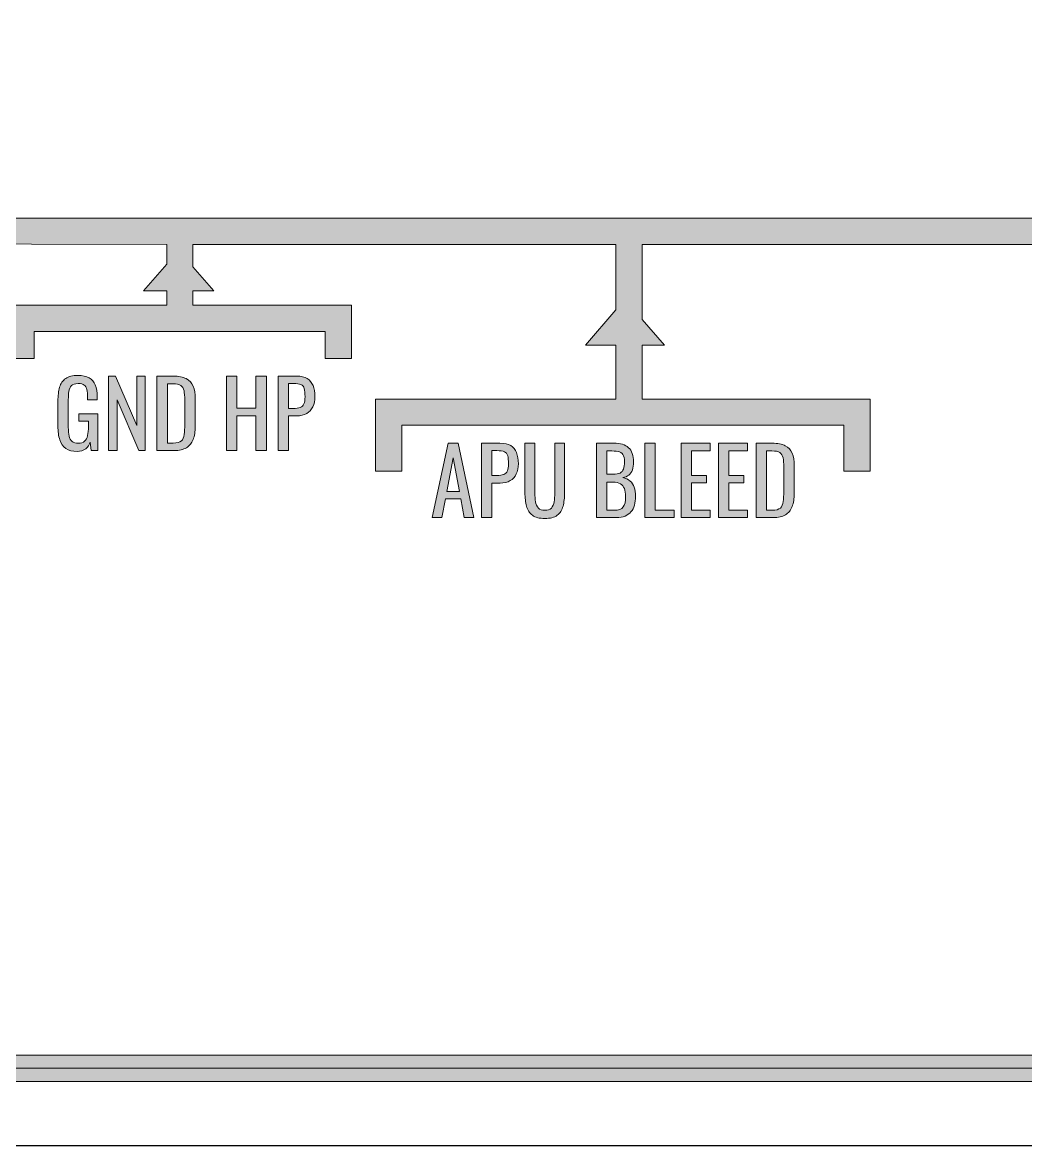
# Model space of a CAD drawing. Header units: inches. Extents: x 63 to 550, y 310 to 482.
# Drawn here: x 262.1 to 338.5, y 310.5 to 396 of the extents above; entities that cross this region are included whole.
import ezdxf

# ---------------------------------------------------------------- set-up
doc = ezdxf.new("R2010")
doc.units = ezdxf.units.IN
doc.header["$MEASUREMENT"] = 0
for name, color, linetype in [('Air Cond_Holes v2_0', 7, 'Continuous'), ('LINES', 7, 'Continuous'), ('TEXT', 7, 'Continuous')]:
    doc.layers.add(name, color=color, linetype=linetype)

# ---------------------------------------------------------------- blocks, each defined once
blk = doc.blocks.new('block 126')
at = {"layer": 'Air Cond_Holes v2_0', "color": 7, "lineweight": 25}
blk.add_lwpolyline([(62.75, 310.5), (550.25, 310.5)], dxfattribs=at)
blk = doc.blocks.new('block 179')
at = {"layer": 'LINES'}
h = blk.add_hatch(color=7, dxfattribs=at)
h.dxf.hatch_style = 2
edge = h.paths.add_edge_path()
edge.add_spline(control_points=[(227.12, 379.167), (227.12, 379.167), (227.12, 380.1), (227.12, 380.1), (227.12, 383.9), (229.96, 387.04), (233.62, 387.52), (233.62, 387.52), (233.62, 367.33), (233.62, 367.33), (233.62, 367.33), (216, 367.33), (216, 367.33), (216, 367.33), (216, 361.85), (216, 361.85), (216, 361.85), (218, 361.85), (218, 361.85), (218, 361.85), (218, 365.33), (218, 365.33), (218, 365.33), (251.67, 365.33), (251.67, 365.33), (251.67, 365.33), (251.67, 361.85), (251.67, 361.85), (251.67, 361.85), (253.67, 361.85), (253.67, 361.85), (253.67, 361.85), (253.67, 367.33), (253.67, 367.33), (253.67, 367.33), (235.62, 367.33), (235.62, 367.33), (235.62, 367.33), (235.62, 387.53), (235.62, 387.53), (239.29, 387.04), (242.13, 383.9), (242.13, 380.1), (242.13, 380.1), (242.13, 379.167), (242.13, 379.167), (242.13, 379.167), (273.09, 379.1), (273.09, 379.1), (273.09, 379.1), (273.09, 377.6), (273.09, 377.6), (273.09, 377.6), (271.33, 375.57), (271.33, 375.57), (271.33, 375.57), (273.09, 375.57), (273.09, 375.57), (273.09, 375.57), (273.09, 374.47), (273.09, 374.47), (273.09, 374.47), (261, 374.47), (261, 374.47), (261, 374.47), (261, 370.43), (261, 370.43), (261, 370.43), (263, 370.43), (263, 370.43), (263, 370.43), (263, 372.47), (263, 372.47), (263, 372.47), (285.17, 372.47), (285.17, 372.47), (285.17, 372.47), (285.17, 370.43), (285.17, 370.43), (285.17, 370.43), (287.17, 370.43), (287.17, 370.43), (287.17, 370.43), (287.17, 374.47), (287.17, 374.47), (287.17, 374.47), (275.09, 374.47), (275.09, 374.47), (275.09, 374.47), (275.09, 375.57), (275.09, 375.57), (275.09, 375.57), (276.67, 375.57), (276.67, 375.57), (276.67, 375.57), (275.09, 377.39), (275.09, 377.39), (275.09, 377.39), (275.09, 379.1), (275.09, 379.1), (275.09, 379.1), (307.31, 379.1), (307.31, 379.1), (307.31, 379.1), (307.31, 374.11), (307.31, 374.11), (307.31, 374.11), (305, 371.44), (305, 371.44), (305, 371.44), (307.31, 371.44), (307.31, 371.44), (307.31, 371.44), (307.31, 367.33), (307.31, 367.33), (307.31, 367.33), (289, 367.33), (289, 367.33), (289, 367.33), (289, 361.85), (289, 361.85), (289, 361.85), (291, 361.85), (291, 361.85), (291, 361.85), (291, 365.33), (291, 365.33), (291, 365.33), (324.67, 365.33), (324.67, 365.33), (324.67, 365.33), (324.67, 361.85), (324.67, 361.85), (324.67, 361.85), (326.67, 361.85), (326.67, 361.85), (326.67, 361.85), (326.67, 367.33), (326.67, 367.33), (326.67, 367.33), (309.31, 367.33), (309.31, 367.33), (309.31, 367.33), (309.31, 371.44), (309.31, 371.44), (309.31, 371.44), (311, 371.44), (311, 371.44), (311, 371.44), (309.31, 373.39), (309.31, 373.39), (309.31, 373.39), (309.31, 379.1), (309.31, 379.1), (309.31, 379.1), (370.17, 379.1), (370.17, 379.1), (370.67, 374.33), (374.72, 370.6), (379.62, 370.6), (384.52, 370.6), (388.58, 374.33), (389.08, 379.1), (389.08, 379.1), (408, 379.1), (408, 379.1), (408, 379.1), (408, 372.75), (408, 372.75), (408, 372.75), (406, 372.75), (406, 372.75), (406, 372.75), (408, 370.44), (408, 370.44), (408, 370.44), (408, 370.43), (408, 370.43), (408, 370.43), (408.01, 370.43), (408.01, 370.43), (408.01, 370.43), (409, 369.29), (409, 369.29), (409, 369.29), (409.99, 370.43), (409.99, 370.43), (409.99, 370.43), (410, 370.43), (410, 370.43), (410, 370.43), (410, 370.44), (410, 370.44), (410, 370.44), (412, 372.75), (412, 372.75), (412, 372.75), (410, 372.75), (410, 372.75), (410, 372.75), (410, 379.1), (410, 379.1), (410, 379.1), (450.36, 379.1), (450.36, 379.1), (450.36, 379.1), (450.36, 376.12), (450.36, 376.12), (450.36, 376.12), (446.28, 371.4), (446.28, 371.4), (446.28, 371.4), (450.36, 371.4), (450.36, 371.4), (450.36, 371.4), (450.36, 366.83), (450.36, 366.83), (450.36, 366.83), (433.5, 366.83), (433.5, 366.83), (433.5, 366.83), (433.5, 361.85), (433.5, 361.85), (433.5, 361.85), (434.5, 361.85), (434.5, 361.85), (434.5, 361.85), (434.5, 365.83), (434.5, 365.83), (434.5, 365.83), (469.17, 365.83), (469.17, 365.83), (469.17, 365.83), (469.17, 361.85), (469.17, 361.85), (469.17, 361.85), (470.17, 361.85), (470.17, 361.85), (470.17, 361.85), (470.17, 366.83), (470.17, 366.83), (470.17, 366.83), (453.36, 366.83), (453.36, 366.83), (453.36, 366.83), (453.36, 371.4), (453.36, 371.4), (453.36, 371.4), (457.05, 371.4), (457.05, 371.4), (457.05, 371.4), (453.36, 375.66), (453.36, 375.66), (453.36, 375.66), (453.36, 391.21), (453.36, 391.21), (453.36, 391.21), (470.17, 391.21), (470.17, 391.21), (470.17, 391.21), (470.17, 399.84), (470.17, 399.84), (470.17, 399.84), (453.36, 399.84), (453.36, 399.84), (453.36, 399.84), (453.36, 406.08), (453.36, 406.08), (453.36, 406.08), (385.61, 406.08), (385.61, 406.08), (385.61, 406.08), (385.61, 415.79), (385.61, 415.79), (385.61, 415.79), (382.61, 415.79), (382.61, 415.79), (382.61, 415.79), (382.61, 406.08), (382.61, 406.08), (382.61, 406.08), (307.89, 406.08), (307.89, 406.08), (307.89, 406.08), (307.89, 415.79), (307.89, 415.79), (307.89, 415.79), (304.89, 415.79), (304.89, 415.79), (304.89, 415.79), (304.89, 406.08), (304.89, 406.08), (304.89, 406.08), (230.47, 406.08), (230.47, 406.08), (230.47, 406.08), (230.47, 415.79), (230.47, 415.79), (230.47, 415.79), (227.47, 415.79), (227.47, 415.79), (227.47, 415.79), (227.47, 406.08), (227.47, 406.08), (227.47, 406.08), (160.03, 406.08), (160.03, 406.08), (160.03, 406.08), (160.03, 399.32), (160.03, 399.32), (160.03, 399.32), (163.03, 399.32), (163.03, 399.32), (163.03, 399.32), (163.03, 403.08), (163.03, 403.08), (163.03, 403.08), (450.36, 403.08), (450.36, 403.08), (450.36, 403.08), (450.36, 399.84), (450.36, 399.84), (450.36, 399.84), (433.27, 399.84), (433.27, 399.84), (433.27, 399.84), (433.27, 391.21), (433.27, 391.21), (433.27, 391.21), (450.36, 391.21), (450.36, 391.21), (450.36, 391.21), (450.36, 381.1), (450.36, 381.1), (450.36, 381.1), (389.08, 381.1), (389.08, 381.1), (388.58, 385.87), (384.52, 389.6), (379.62, 389.6), (374.72, 389.6), (370.67, 385.87), (370.17, 381.1), (370.17, 381.1), (244.08, 381.1), (244.08, 381.1), (243.61, 385.54), (240.06, 389.08), (235.62, 389.55), (235.62, 389.55), (235.62, 393.1), (235.62, 393.1), (235.62, 393.1), (240.01, 393.1), (240.01, 393.1), (240.01, 393.1), (234.62, 399.32), (234.62, 399.32), (234.62, 399.32), (229.24, 393.1), (229.24, 393.1), (229.24, 393.1), (233.62, 393.1), (233.62, 393.1), (233.62, 393.1), (233.62, 389.55), (233.62, 389.55), (229.18, 389.08), (225.64, 385.54), (225.17, 381.1), (225.17, 381.1), (163.03, 381.1), (163.03, 381.1), (163.03, 381.1), (163.03, 391.71), (163.03, 391.71), (163.03, 391.71), (160.03, 391.71), (160.03, 391.71), (160.03, 391.71), (160.03, 375.72), (160.03, 375.72), (160.03, 375.72), (156.28, 371.38), (156.28, 371.38), (156.28, 371.38), (160.03, 371.38), (160.03, 371.38), (160.03, 371.38), (160.03, 366.83), (160.03, 366.83), (160.03, 366.83), (143.5, 366.83), (143.5, 366.83), (143.5, 366.83), (143.5, 361.85), (143.5, 361.85), (143.5, 361.85), (144.5, 361.85), (144.5, 361.85), (144.5, 361.85), (144.5, 365.83), (144.5, 365.83), (144.5, 365.83), (179.17, 365.83), (179.17, 365.83), (179.17, 365.83), (179.17, 361.85), (179.17, 361.85), (179.17, 361.85), (180.17, 361.85), (180.17, 361.85), (180.17, 361.85), (180.17, 366.83), (180.17, 366.83), (180.17, 366.83), (163.03, 366.83), (163.03, 366.83), (163.03, 366.83), (163.03, 371.38), (163.03, 371.38), (163.03, 371.38), (167.05, 371.38), (167.05, 371.38), (167.05, 371.38), (163.03, 376.02), (163.03, 376.02), (163.03, 376.02), (163.03, 379.1), (163.03, 379.1), (163.03, 379.1), (195, 379.1), (195, 379.1), (195, 379.1), (195, 372.75), (195, 372.75), (195, 372.75), (193, 372.75), (193, 372.75), (193, 372.75), (195, 370.44), (195, 370.44), (195, 370.44), (195, 370.43), (195, 370.43), (195, 370.43), (195.01, 370.43), (195.01, 370.43), (195.01, 370.43), (196, 369.29), (196, 369.29), (196, 369.29), (196.99, 370.43), (196.99, 370.43), (196.99, 370.43), (197, 370.43), (197, 370.43), (197, 370.43), (197, 370.44), (197, 370.44), (197, 370.44), (199, 372.75), (199, 372.75), (199, 372.75), (197, 372.75), (197, 372.75), (197, 372.75), (197, 379.1), (197, 379.1), (197, 379.1), (227.12, 379.167), (227.12, 379.167)], knot_values=[0, 0, 0, 0, 1, 1, 1, 2, 2, 2, 3, 3, 3, 4, 4, 4, 5, 5, 5, 6, 6, 6, 7, 7, 7, 8, 8, 8, 9, 9, 9, 10, 10, 10, 11, 11, 11, 12, 12, 12, 13, 13, 13, 14, 14, 14, 15, 15, 15, 16, 16, 16, 17, 17, 17, 18, 18, 18, 19, 19, 19, 20, 20, 20, 21, 21, 21, 22, 22, 22, 23, 23, 23, 24, 24, 24, 25, 25, 25, 26, 26, 26, 27, 27, 27, 28, 28, 28, 29, 29, 29, 30, 30, 30, 31, 31, 31, 32, 32, 32, 33, 33, 33, 34, 34, 34, 35, 35, 35, 36, 36, 36, 37, 37, 37, 38, 38, 38, 39, 39, 39, 40, 40, 40, 41, 41, 41, 42, 42, 42, 43, 43, 43, 44, 44, 44, 45, 45, 45, 46, 46, 46, 47, 47, 47, 48, 48, 48, 49, 49, 49, 50, 50, 50, 51, 51, 51, 52, 52, 52, 53, 53, 53, 54, 54, 54, 55, 55, 55, 56, 56, 56, 57, 57, 57, 58, 58, 58, 59, 59, 59, 60, 60, 60, 61, 61, 61, 62, 62, 62, 63, 63, 63, 64, 64, 64, 65, 65, 65, 66, 66, 66, 67, 67, 67, 68, 68, 68, 69, 69, 69, 70, 70, 70, 71, 71, 71, 72, 72, 72, 73, 73, 73, 74, 74, 74, 75, 75, 75, 76, 76, 76, 77, 77, 77, 78, 78, 78, 79, 79, 79, 80, 80, 80, 81, 81, 81, 82, 82, 82, 83, 83, 83, 84, 84, 84, 85, 85, 85, 86, 86, 86, 87, 87, 87, 88, 88, 88, 89, 89, 89, 90, 90, 90, 91, 91, 91, 92, 92, 92, 93, 93, 93, 94, 94, 94, 95, 95, 95, 96, 96, 96, 97, 97, 97, 98, 98, 98, 99, 99, 99, 100, 100, 100, 101, 101, 101, 102, 102, 102, 103, 103, 103, 104, 104, 104, 105, 105, 105, 106, 106, 106, 107, 107, 107, 108, 108, 108, 109, 109, 109, 110, 110, 110, 111, 111, 111, 112, 112, 112, 113, 113, 113, 114, 114, 114, 115, 115, 115, 116, 116, 116, 117, 117, 117, 118, 118, 118, 119, 119, 119, 120, 120, 120, 121, 121, 121, 122, 122, 122, 123, 123, 123, 124, 124, 124, 125, 125, 125, 126, 126, 126, 127, 127, 127, 128, 128, 128, 129, 129, 129, 130, 130, 130, 131, 131, 131, 132, 132, 132, 133, 133, 133, 134, 134, 134, 135, 135, 135, 136, 136, 136, 137, 137, 137, 138, 138, 138, 139, 139, 139, 140, 140, 140, 141, 141, 141, 142, 142, 142, 143, 143, 143, 144, 144, 144, 145, 145, 145, 146, 146, 146, 147, 147, 147, 148, 148, 148, 149, 149, 149, 150, 150, 150, 151, 151, 151, 152, 152, 152, 153, 153, 153, 154, 154, 154, 155, 155, 155, 156, 156, 156, 157, 157, 157, 157], degree=3, periodic=0)
edge = h.paths.add_edge_path()
edge.add_spline(control_points=[(379.62, 372.6), (375.49, 372.6), (372.12, 375.96), (372.12, 380.1), (372.12, 384.24), (375.49, 387.6), (379.62, 387.6), (383.76, 387.6), (387.13, 384.24), (387.13, 380.1), (387.13, 375.96), (383.76, 372.6), (379.62, 372.6)], knot_values=[0, 0, 0, 0, 1, 1, 1, 2, 2, 2, 3, 3, 3, 4, 4, 4, 4], degree=3, periodic=0)
h.paths.add_polyline_path([(434.27, 392.21), (434.27, 398.84), (469.17, 398.84), (469.17, 392.21)])
at = {"layer": 'LINES', "lineweight": 0}
blk.add_open_spline([(227.12, 379.167), (227.12, 379.167), (227.12, 380.1), (227.12, 380.1), (227.12, 383.9), (229.96, 387.04), (233.62, 387.52), (233.62, 387.52), (233.62, 367.33), (233.62, 367.33), (233.62, 367.33), (216, 367.33), (216, 367.33), (216, 367.33), (216, 361.85), (216, 361.85), (216, 361.85), (218, 361.85), (218, 361.85), (218, 361.85), (218, 365.33), (218, 365.33), (218, 365.33), (251.67, 365.33), (251.67, 365.33), (251.67, 365.33), (251.67, 361.85), (251.67, 361.85), (251.67, 361.85), (253.67, 361.85), (253.67, 361.85), (253.67, 361.85), (253.67, 367.33), (253.67, 367.33), (253.67, 367.33), (235.62, 367.33), (235.62, 367.33), (235.62, 367.33), (235.62, 387.53), (235.62, 387.53), (239.29, 387.04), (242.13, 383.9), (242.13, 380.1), (242.13, 380.1), (242.13, 379.167), (242.13, 379.167), (242.13, 379.167), (273.09, 379.1), (273.09, 379.1), (273.09, 379.1), (273.09, 377.6), (273.09, 377.6), (273.09, 377.6), (271.33, 375.57), (271.33, 375.57), (271.33, 375.57), (273.09, 375.57), (273.09, 375.57), (273.09, 375.57), (273.09, 374.47), (273.09, 374.47), (273.09, 374.47), (261, 374.47), (261, 374.47), (261, 374.47), (261, 370.43), (261, 370.43), (261, 370.43), (263, 370.43), (263, 370.43), (263, 370.43), (263, 372.47), (263, 372.47), (263, 372.47), (285.17, 372.47), (285.17, 372.47), (285.17, 372.47), (285.17, 370.43), (285.17, 370.43), (285.17, 370.43), (287.17, 370.43), (287.17, 370.43), (287.17, 370.43), (287.17, 374.47), (287.17, 374.47), (287.17, 374.47), (275.09, 374.47), (275.09, 374.47), (275.09, 374.47), (275.09, 375.57), (275.09, 375.57), (275.09, 375.57), (276.67, 375.57), (276.67, 375.57), (276.67, 375.57), (275.09, 377.39), (275.09, 377.39), (275.09, 377.39), (275.09, 379.1), (275.09, 379.1), (275.09, 379.1), (307.31, 379.1), (307.31, 379.1), (307.31, 379.1), (307.31, 374.11), (307.31, 374.11), (307.31, 374.11), (305, 371.44), (305, 371.44), (305, 371.44), (307.31, 371.44), (307.31, 371.44), (307.31, 371.44), (307.31, 367.33), (307.31, 367.33), (307.31, 367.33), (289, 367.33), (289, 367.33), (289, 367.33), (289, 361.85), (289, 361.85), (289, 361.85), (291, 361.85), (291, 361.85), (291, 361.85), (291, 365.33), (291, 365.33), (291, 365.33), (324.67, 365.33), (324.67, 365.33), (324.67, 365.33), (324.67, 361.85), (324.67, 361.85), (324.67, 361.85), (326.67, 361.85), (326.67, 361.85), (326.67, 361.85), (326.67, 367.33), (326.67, 367.33), (326.67, 367.33), (309.31, 367.33), (309.31, 367.33), (309.31, 367.33), (309.31, 371.44), (309.31, 371.44), (309.31, 371.44), (311, 371.44), (311, 371.44), (311, 371.44), (309.31, 373.39), (309.31, 373.39), (309.31, 373.39), (309.31, 379.1), (309.31, 379.1), (309.31, 379.1), (370.17, 379.1), (370.17, 379.1), (370.67, 374.33), (374.72, 370.6), (379.62, 370.6), (384.52, 370.6), (388.58, 374.33), (389.08, 379.1), (389.08, 379.1), (408, 379.1), (408, 379.1), (408, 379.1), (408, 372.75), (408, 372.75), (408, 372.75), (406, 372.75), (406, 372.75), (406, 372.75), (408, 370.44), (408, 370.44), (408, 370.44), (408, 370.43), (408, 370.43), (408, 370.43), (408.01, 370.43), (408.01, 370.43), (408.01, 370.43), (409, 369.29), (409, 369.29), (409, 369.29), (409.99, 370.43), (409.99, 370.43), (409.99, 370.43), (410, 370.43), (410, 370.43), (410, 370.43), (410, 370.44), (410, 370.44), (410, 370.44), (412, 372.75), (412, 372.75), (412, 372.75), (410, 372.75), (410, 372.75), (410, 372.75), (410, 379.1), (410, 379.1), (410, 379.1), (450.36, 379.1), (450.36, 379.1), (450.36, 379.1), (450.36, 376.12), (450.36, 376.12), (450.36, 376.12), (446.28, 371.4), (446.28, 371.4), (446.28, 371.4), (450.36, 371.4), (450.36, 371.4), (450.36, 371.4), (450.36, 366.83), (450.36, 366.83), (450.36, 366.83), (433.5, 366.83), (433.5, 366.83), (433.5, 366.83), (433.5, 361.85), (433.5, 361.85), (433.5, 361.85), (434.5, 361.85), (434.5, 361.85), (434.5, 361.85), (434.5, 365.83), (434.5, 365.83), (434.5, 365.83), (469.17, 365.83), (469.17, 365.83), (469.17, 365.83), (469.17, 361.85), (469.17, 361.85), (469.17, 361.85), (470.17, 361.85), (470.17, 361.85), (470.17, 361.85), (470.17, 366.83), (470.17, 366.83), (470.17, 366.83), (453.36, 366.83), (453.36, 366.83), (453.36, 366.83), (453.36, 371.4), (453.36, 371.4), (453.36, 371.4), (457.05, 371.4), (457.05, 371.4), (457.05, 371.4), (453.36, 375.66), (453.36, 375.66), (453.36, 375.66), (453.36, 391.21), (453.36, 391.21), (453.36, 391.21), (470.17, 391.21), (470.17, 391.21), (470.17, 391.21), (470.17, 399.84), (470.17, 399.84), (470.17, 399.84), (453.36, 399.84), (453.36, 399.84), (453.36, 399.84), (453.36, 406.08), (453.36, 406.08), (453.36, 406.08), (385.61, 406.08), (385.61, 406.08), (385.61, 406.08), (385.61, 415.79), (385.61, 415.79), (385.61, 415.79), (382.61, 415.79), (382.61, 415.79), (382.61, 415.79), (382.61, 406.08), (382.61, 406.08), (382.61, 406.08), (307.89, 406.08), (307.89, 406.08), (307.89, 406.08), (307.89, 415.79), (307.89, 415.79), (307.89, 415.79), (304.89, 415.79), (304.89, 415.79), (304.89, 415.79), (304.89, 406.08), (304.89, 406.08), (304.89, 406.08), (230.47, 406.08), (230.47, 406.08), (230.47, 406.08), (230.47, 415.79), (230.47, 415.79), (230.47, 415.79), (227.47, 415.79), (227.47, 415.79), (227.47, 415.79), (227.47, 406.08), (227.47, 406.08), (227.47, 406.08), (160.03, 406.08), (160.03, 406.08), (160.03, 406.08), (160.03, 399.32), (160.03, 399.32), (160.03, 399.32), (163.03, 399.32), (163.03, 399.32), (163.03, 399.32), (163.03, 403.08), (163.03, 403.08), (163.03, 403.08), (450.36, 403.08), (450.36, 403.08), (450.36, 403.08), (450.36, 399.84), (450.36, 399.84), (450.36, 399.84), (433.27, 399.84), (433.27, 399.84), (433.27, 399.84), (433.27, 391.21), (433.27, 391.21), (433.27, 391.21), (450.36, 391.21), (450.36, 391.21), (450.36, 391.21), (450.36, 381.1), (450.36, 381.1), (450.36, 381.1), (389.08, 381.1), (389.08, 381.1), (388.58, 385.87), (384.52, 389.6), (379.62, 389.6), (374.72, 389.6), (370.67, 385.87), (370.17, 381.1), (370.17, 381.1), (244.08, 381.1), (244.08, 381.1), (243.61, 385.54), (240.06, 389.08), (235.62, 389.55), (235.62, 389.55), (235.62, 393.1), (235.62, 393.1), (235.62, 393.1), (240.01, 393.1), (240.01, 393.1), (240.01, 393.1), (234.62, 399.32), (234.62, 399.32), (234.62, 399.32), (229.24, 393.1), (229.24, 393.1), (229.24, 393.1), (233.62, 393.1), (233.62, 393.1), (233.62, 393.1), (233.62, 389.55), (233.62, 389.55), (229.18, 389.08), (225.64, 385.54), (225.17, 381.1), (225.17, 381.1), (163.03, 381.1), (163.03, 381.1), (163.03, 381.1), (163.03, 391.71), (163.03, 391.71), (163.03, 391.71), (160.03, 391.71), (160.03, 391.71), (160.03, 391.71), (160.03, 375.72), (160.03, 375.72), (160.03, 375.72), (156.28, 371.38), (156.28, 371.38), (156.28, 371.38), (160.03, 371.38), (160.03, 371.38), (160.03, 371.38), (160.03, 366.83), (160.03, 366.83), (160.03, 366.83), (143.5, 366.83), (143.5, 366.83), (143.5, 366.83), (143.5, 361.85), (143.5, 361.85), (143.5, 361.85), (144.5, 361.85), (144.5, 361.85), (144.5, 361.85), (144.5, 365.83), (144.5, 365.83), (144.5, 365.83), (179.17, 365.83), (179.17, 365.83), (179.17, 365.83), (179.17, 361.85), (179.17, 361.85), (179.17, 361.85), (180.17, 361.85), (180.17, 361.85), (180.17, 361.85), (180.17, 366.83), (180.17, 366.83), (180.17, 366.83), (163.03, 366.83), (163.03, 366.83), (163.03, 366.83), (163.03, 371.38), (163.03, 371.38), (163.03, 371.38), (167.05, 371.38), (167.05, 371.38), (167.05, 371.38), (163.03, 376.02), (163.03, 376.02), (163.03, 376.02), (163.03, 379.1), (163.03, 379.1), (163.03, 379.1), (195, 379.1), (195, 379.1), (195, 379.1), (195, 372.75), (195, 372.75), (195, 372.75), (193, 372.75), (193, 372.75), (193, 372.75), (195, 370.44), (195, 370.44), (195, 370.44), (195, 370.43), (195, 370.43), (195, 370.43), (195.01, 370.43), (195.01, 370.43), (195.01, 370.43), (196, 369.29), (196, 369.29), (196, 369.29), (196.99, 370.43), (196.99, 370.43), (196.99, 370.43), (197, 370.43), (197, 370.43), (197, 370.43), (197, 370.44), (197, 370.44), (197, 370.44), (199, 372.75), (199, 372.75), (199, 372.75), (197, 372.75), (197, 372.75), (197, 372.75), (197, 379.1), (197, 379.1), (197, 379.1), (227.12, 379.167), (227.12, 379.167)], degree=3, knots=[0, 0, 0, 0, 1, 1, 1, 2, 2, 2, 3, 3, 3, 4, 4, 4, 5, 5, 5, 6, 6, 6, 7, 7, 7, 8, 8, 8, 9, 9, 9, 10, 10, 10, 11, 11, 11, 12, 12, 12, 13, 13, 13, 14, 14, 14, 15, 15, 15, 16, 16, 16, 17, 17, 17, 18, 18, 18, 19, 19, 19, 20, 20, 20, 21, 21, 21, 22, 22, 22, 23, 23, 23, 24, 24, 24, 25, 25, 25, 26, 26, 26, 27, 27, 27, 28, 28, 28, 29, 29, 29, 30, 30, 30, 31, 31, 31, 32, 32, 32, 33, 33, 33, 34, 34, 34, 35, 35, 35, 36, 36, 36, 37, 37, 37, 38, 38, 38, 39, 39, 39, 40, 40, 40, 41, 41, 41, 42, 42, 42, 43, 43, 43, 44, 44, 44, 45, 45, 45, 46, 46, 46, 47, 47, 47, 48, 48, 48, 49, 49, 49, 50, 50, 50, 51, 51, 51, 52, 52, 52, 53, 53, 53, 54, 54, 54, 55, 55, 55, 56, 56, 56, 57, 57, 57, 58, 58, 58, 59, 59, 59, 60, 60, 60, 61, 61, 61, 62, 62, 62, 63, 63, 63, 64, 64, 64, 65, 65, 65, 66, 66, 66, 67, 67, 67, 68, 68, 68, 69, 69, 69, 70, 70, 70, 71, 71, 71, 72, 72, 72, 73, 73, 73, 74, 74, 74, 75, 75, 75, 76, 76, 76, 77, 77, 77, 78, 78, 78, 79, 79, 79, 80, 80, 80, 81, 81, 81, 82, 82, 82, 83, 83, 83, 84, 84, 84, 85, 85, 85, 86, 86, 86, 87, 87, 87, 88, 88, 88, 89, 89, 89, 90, 90, 90, 91, 91, 91, 92, 92, 92, 93, 93, 93, 94, 94, 94, 95, 95, 95, 96, 96, 96, 97, 97, 97, 98, 98, 98, 99, 99, 99, 100, 100, 100, 101, 101, 101, 102, 102, 102, 103, 103, 103, 104, 104, 104, 105, 105, 105, 106, 106, 106, 107, 107, 107, 108, 108, 108, 109, 109, 109, 110, 110, 110, 111, 111, 111, 112, 112, 112, 113, 113, 113, 114, 114, 114, 115, 115, 115, 116, 116, 116, 117, 117, 117, 118, 118, 118, 119, 119, 119, 120, 120, 120, 121, 121, 121, 122, 122, 122, 123, 123, 123, 124, 124, 124, 125, 125, 125, 126, 126, 126, 127, 127, 127, 128, 128, 128, 129, 129, 129, 130, 130, 130, 131, 131, 131, 132, 132, 132, 133, 133, 133, 134, 134, 134, 135, 135, 135, 136, 136, 136, 137, 137, 137, 138, 138, 138, 139, 139, 139, 140, 140, 140, 141, 141, 141, 142, 142, 142, 143, 143, 143, 144, 144, 144, 145, 145, 145, 146, 146, 146, 147, 147, 147, 148, 148, 148, 149, 149, 149, 150, 150, 150, 151, 151, 151, 152, 152, 152, 153, 153, 153, 154, 154, 154, 155, 155, 155, 156, 156, 156, 157, 157, 157, 157], dxfattribs=at)
blk = doc.blocks.new('block 178')
at = {"layer": 'LINES'}
blk.add_blockref('block 179', (0, 0), dxfattribs=at)
blk = doc.blocks.new('block 182')
at = {"layer": 'LINES'}
h = blk.add_hatch(color=7, dxfattribs=at)
h.dxf.hatch_style = 2
h.paths.add_polyline_path([(540.75, 315.38), (72.25, 315.38), (72.25, 317.38), (540.75, 317.38)])
at = {"layer": 'LINES', "lineweight": 0}
for points in [[(540.75, 315.38), (72.25, 315.38), (72.25, 317.38), (540.75, 317.38), (540.75, 315.38)], [(73.25, 316.38), (539.75, 316.38)]]:
    blk.add_lwpolyline(points, dxfattribs=at)
blk = doc.blocks.new('block 189')
at = {"layer": 'TEXT'}
h = blk.add_hatch(color=7, dxfattribs=at)
h.dxf.hatch_style = 2
h.paths.add_polyline_path([(293.315, 358.3), (294.52, 363.97), (295.283, 363.97), (296.494, 358.3), (295.745, 358.3), (295.486, 359.729), (294.331, 359.729), (294.058, 358.3)])
h.paths.add_polyline_path([(294.436, 360.295), (295.381, 360.295), (294.905, 362.85)])
h = blk.add_hatch(color=7, dxfattribs=at)
h.dxf.hatch_style = 2
edge = h.paths.add_edge_path()
edge.add_spline(control_points=[(297.067, 358.3), (297.067, 358.3), (297.067, 363.97), (297.067, 363.97), (297.067, 363.97), (298.475, 363.97), (298.475, 363.97), (298.815, 363.97), (299.087, 363.908), (299.29, 363.784), (299.493, 363.661), (299.641, 363.482), (299.734, 363.249), (299.828, 363.016), (299.875, 362.733), (299.875, 362.402), (299.875, 362.104), (299.822, 361.845), (299.717, 361.625), (299.612, 361.405), (299.457, 361.236), (299.251, 361.117), (299.046, 360.999), (298.79, 360.939), (298.481, 360.939), (298.481, 360.939), (297.858, 360.939), (297.858, 360.939), (297.858, 360.939), (297.858, 358.3), (297.858, 358.3), (297.858, 358.3), (297.067, 358.3), (297.067, 358.3)], knot_values=[0, 0, 0, 0, 1, 1, 1, 2, 2, 2, 3, 3, 3, 4, 4, 4, 5, 5, 5, 6, 6, 6, 7, 7, 7, 8, 8, 8, 9, 9, 9, 10, 10, 10, 11, 11, 11, 11], degree=3, periodic=0)
edge = h.paths.add_edge_path()
edge.add_spline(control_points=[(297.858, 361.506), (297.858, 361.506), (298.223, 361.506), (298.223, 361.506), (298.451, 361.506), (298.631, 361.531), (298.761, 361.583), (298.892, 361.635), (298.985, 361.725), (299.042, 361.853), (299.098, 361.98), (299.125, 362.162), (299.125, 362.396), (299.125, 362.666), (299.105, 362.873), (299.066, 363.018), (299.026, 363.163), (298.943, 363.263), (298.817, 363.319), (298.691, 363.375), (298.496, 363.403), (298.229, 363.403), (298.229, 363.403), (297.858, 363.403), (297.858, 363.403), (297.858, 363.403), (297.858, 361.506), (297.858, 361.506)], knot_values=[0, 0, 0, 0, 1, 1, 1, 2, 2, 2, 3, 3, 3, 4, 4, 4, 5, 5, 5, 6, 6, 6, 7, 7, 7, 8, 8, 8, 9, 9, 9, 9], degree=3, periodic=0)
h = blk.add_hatch(color=7, dxfattribs=at)
h.dxf.hatch_style = 2
edge = h.paths.add_edge_path()
edge.add_spline(control_points=[(301.89, 358.237), (301.479, 358.237), (301.165, 358.318), (300.945, 358.482), (300.726, 358.646), (300.577, 358.875), (300.498, 359.172), (300.418, 359.468), (300.378, 359.814), (300.378, 360.211), (300.378, 360.211), (300.378, 363.97), (300.378, 363.97), (300.378, 363.97), (301.134, 363.97), (301.134, 363.97), (301.134, 363.97), (301.134, 360.176), (301.134, 360.176), (301.134, 359.934), (301.15, 359.712), (301.183, 359.511), (301.216, 359.311), (301.287, 359.151), (301.397, 359.035), (301.506, 358.918), (301.671, 358.86), (301.89, 358.86), (302.114, 358.86), (302.28, 358.918), (302.387, 359.035), (302.495, 359.151), (302.564, 359.311), (302.597, 359.511), (302.63, 359.712), (302.646, 359.934), (302.646, 360.176), (302.646, 360.176), (302.646, 363.97), (302.646, 363.97), (302.646, 363.97), (303.396, 363.97), (303.396, 363.97), (303.396, 363.97), (303.396, 360.211), (303.396, 360.211), (303.396, 359.814), (303.355, 359.468), (303.276, 359.172), (303.197, 358.875), (303.049, 358.646), (302.832, 358.482), (302.615, 358.318), (302.301, 358.237), (301.89, 358.237)], knot_values=[0, 0, 0, 0, 1, 1, 1, 2, 2, 2, 3, 3, 3, 4, 4, 4, 5, 5, 5, 6, 6, 6, 7, 7, 7, 8, 8, 8, 9, 9, 9, 10, 10, 10, 11, 11, 11, 12, 12, 12, 13, 13, 13, 14, 14, 14, 15, 15, 15, 16, 16, 16, 17, 17, 17, 18, 18, 18, 18], degree=3, periodic=0)
h = blk.add_hatch(color=7, dxfattribs=at)
h.dxf.hatch_style = 2
edge = h.paths.add_edge_path()
edge.add_spline(control_points=[(305.832, 358.3), (305.832, 358.3), (305.832, 363.97), (305.832, 363.97), (305.832, 363.97), (307.134, 363.97), (307.134, 363.97), (307.391, 363.97), (307.613, 363.942), (307.803, 363.886), (307.991, 363.83), (308.148, 363.743), (308.274, 363.627), (308.4, 363.511), (308.494, 363.362), (308.555, 363.183), (308.615, 363.003), (308.646, 362.792), (308.646, 362.549), (308.646, 362.315), (308.616, 362.114), (308.559, 361.943), (308.5, 361.773), (308.411, 361.639), (308.292, 361.541), (308.174, 361.443), (308.021, 361.38), (307.834, 361.352), (308.062, 361.301), (308.247, 361.213), (308.387, 361.09), (308.527, 360.966), (308.631, 360.808), (308.698, 360.613), (308.766, 360.42), (308.8, 360.188), (308.8, 359.917), (308.8, 359.675), (308.771, 359.453), (308.716, 359.252), (308.66, 359.052), (308.572, 358.881), (308.453, 358.741), (308.334, 358.601), (308.183, 358.492), (307.998, 358.416), (307.813, 358.339), (307.596, 358.3), (307.344, 358.3), (307.344, 358.3), (305.832, 358.3), (305.832, 358.3)], knot_values=[0, 0, 0, 0, 1, 1, 1, 2, 2, 2, 3, 3, 3, 4, 4, 4, 5, 5, 5, 6, 6, 6, 7, 7, 7, 8, 8, 8, 9, 9, 9, 10, 10, 10, 11, 11, 11, 12, 12, 12, 13, 13, 13, 14, 14, 14, 15, 15, 15, 16, 16, 16, 17, 17, 17, 17], degree=3, periodic=0)
edge = h.paths.add_edge_path()
edge.add_spline(control_points=[(306.623, 361.604), (306.623, 361.604), (307.092, 361.604), (307.092, 361.604), (307.315, 361.604), (307.491, 361.636), (307.617, 361.698), (307.743, 361.762), (307.831, 361.863), (307.883, 362.003), (307.935, 362.143), (307.96, 362.325), (307.96, 362.549), (307.96, 362.811), (307.92, 362.999), (307.841, 363.116), (307.762, 363.232), (307.638, 363.306), (307.47, 363.337), (307.302, 363.367), (307.082, 363.382), (306.812, 363.382), (306.812, 363.382), (306.623, 363.382), (306.623, 363.382), (306.623, 363.382), (306.623, 361.604), (306.623, 361.604)], knot_values=[0, 0, 0, 0, 1, 1, 1, 2, 2, 2, 3, 3, 3, 4, 4, 4, 5, 5, 5, 6, 6, 6, 7, 7, 7, 8, 8, 8, 9, 9, 9, 9], degree=3, periodic=0)
edge = h.paths.add_edge_path()
edge.add_spline(control_points=[(306.623, 358.867), (306.623, 358.867), (307.155, 358.867), (307.155, 358.867), (307.51, 358.867), (307.746, 358.95), (307.865, 359.115), (307.984, 359.281), (308.044, 359.549), (308.044, 359.917), (308.044, 360.155), (308.013, 360.354), (307.949, 360.516), (307.887, 360.677), (307.786, 360.798), (307.648, 360.88), (307.511, 360.961), (307.325, 361.002), (307.092, 361.002), (307.092, 361.002), (306.623, 361.002), (306.623, 361.002), (306.623, 361.002), (306.623, 358.867), (306.623, 358.867)], knot_values=[0, 0, 0, 0, 1, 1, 1, 2, 2, 2, 3, 3, 3, 4, 4, 4, 5, 5, 5, 6, 6, 6, 7, 7, 7, 8, 8, 8, 8], degree=3, periodic=0)
h = blk.add_hatch(color=7, dxfattribs=at)
h.dxf.hatch_style = 2
h.paths.add_polyline_path([(309.499, 358.3), (309.499, 363.97), (310.29, 363.97), (310.29, 358.867), (311.739, 358.867), (311.739, 358.3)])
h = blk.add_hatch(color=7, dxfattribs=at)
h.dxf.hatch_style = 2
h.paths.add_polyline_path([(312.278, 358.3), (312.278, 363.97), (314.477, 363.97), (314.477, 363.382), (313.069, 363.382), (313.069, 361.506), (314.211, 361.506), (314.211, 360.946), (313.069, 360.946), (313.069, 358.867), (314.49, 358.867), (314.49, 358.3)])
h = blk.add_hatch(color=7, dxfattribs=at)
h.dxf.hatch_style = 2
h.paths.add_polyline_path([(315.127, 358.3), (315.127, 363.97), (317.325, 363.97), (317.325, 363.382), (315.918, 363.382), (315.918, 361.506), (317.06, 361.506), (317.06, 360.946), (315.918, 360.946), (315.918, 358.867), (317.339, 358.867), (317.339, 358.3)])
h = blk.add_hatch(color=7, dxfattribs=at)
h.dxf.hatch_style = 2
edge = h.paths.add_edge_path()
edge.add_spline(control_points=[(317.977, 358.3), (317.977, 358.3), (317.977, 363.97), (317.977, 363.97), (317.977, 363.97), (319.208, 363.97), (319.208, 363.97), (319.628, 363.97), (319.961, 363.906), (320.206, 363.777), (320.451, 363.649), (320.626, 363.457), (320.73, 363.2), (320.836, 362.943), (320.889, 362.624), (320.889, 362.241), (320.889, 362.241), (320.889, 360.155), (320.889, 360.155), (320.889, 359.754), (320.836, 359.415), (320.73, 359.14), (320.626, 358.864), (320.455, 358.656), (320.22, 358.514), (319.984, 358.371), (319.668, 358.3), (319.271, 358.3), (319.271, 358.3), (317.977, 358.3), (317.977, 358.3)], knot_values=[0, 0, 0, 0, 1, 1, 1, 2, 2, 2, 3, 3, 3, 4, 4, 4, 5, 5, 5, 6, 6, 6, 7, 7, 7, 8, 8, 8, 9, 9, 9, 10, 10, 10, 10], degree=3, periodic=0)
edge = h.paths.add_edge_path()
edge.add_spline(control_points=[(318.768, 358.867), (318.768, 358.867), (319.216, 358.867), (319.216, 358.867), (319.505, 358.867), (319.71, 358.923), (319.831, 359.035), (319.953, 359.147), (320.026, 359.311), (320.052, 359.525), (320.077, 359.739), (320.091, 359.999), (320.091, 360.302), (320.091, 360.302), (320.091, 362.143), (320.091, 362.143), (320.091, 362.438), (320.071, 362.675), (320.034, 362.857), (319.997, 363.039), (319.915, 363.172), (319.789, 363.256), (319.663, 363.34), (319.465, 363.382), (319.194, 363.382), (319.194, 363.382), (318.768, 363.382), (318.768, 363.382), (318.768, 363.382), (318.768, 358.867), (318.768, 358.867)], knot_values=[0, 0, 0, 0, 1, 1, 1, 2, 2, 2, 3, 3, 3, 4, 4, 4, 5, 5, 5, 6, 6, 6, 7, 7, 7, 8, 8, 8, 9, 9, 9, 10, 10, 10, 10], degree=3, periodic=0)
at = {"layer": 'TEXT', "lineweight": 0}
for points in [[(293.315, 358.3), (294.52, 363.97), (295.283, 363.97), (296.494, 358.3), (295.745, 358.3), (295.486, 359.729), (294.331, 359.729), (294.058, 358.3), (293.315, 358.3)], [(309.499, 358.3), (309.499, 363.97), (310.29, 363.97), (310.29, 358.867), (311.739, 358.867), (311.739, 358.3), (309.499, 358.3)], [(312.278, 358.3), (312.278, 363.97), (314.477, 363.97), (314.477, 363.382), (313.069, 363.382), (313.069, 361.506), (314.211, 361.506), (314.211, 360.946), (313.069, 360.946), (313.069, 358.867), (314.49, 358.867), (314.49, 358.3), (312.278, 358.3)], [(315.127, 358.3), (315.127, 363.97), (317.325, 363.97), (317.325, 363.382), (315.918, 363.382), (315.918, 361.506), (317.06, 361.506), (317.06, 360.946), (315.918, 360.946), (315.918, 358.867), (317.339, 358.867), (317.339, 358.3), (315.127, 358.3)], [(294.436, 360.295), (295.381, 360.295), (294.905, 362.85), (294.436, 360.295)]]:
    blk.add_lwpolyline(points, dxfattribs=at)
for points, knots in [([(297.067, 358.3), (297.067, 358.3), (297.067, 363.97), (297.067, 363.97), (297.067, 363.97), (298.475, 363.97), (298.475, 363.97), (298.815, 363.97), (299.087, 363.908), (299.29, 363.784), (299.493, 363.661), (299.641, 363.482), (299.734, 363.249), (299.828, 363.016), (299.875, 362.733), (299.875, 362.402), (299.875, 362.104), (299.822, 361.845), (299.717, 361.625), (299.612, 361.405), (299.457, 361.236), (299.251, 361.117), (299.046, 360.999), (298.79, 360.939), (298.481, 360.939), (298.481, 360.939), (297.858, 360.939), (297.858, 360.939), (297.858, 360.939), (297.858, 358.3), (297.858, 358.3), (297.858, 358.3), (297.067, 358.3), (297.067, 358.3)], [0, 0, 0, 0, 1, 1, 1, 2, 2, 2, 3, 3, 3, 4, 4, 4, 5, 5, 5, 6, 6, 6, 7, 7, 7, 8, 8, 8, 9, 9, 9, 10, 10, 10, 11, 11, 11, 11]), ([(297.858, 361.506), (297.858, 361.506), (298.223, 361.506), (298.223, 361.506), (298.451, 361.506), (298.631, 361.531), (298.761, 361.583), (298.892, 361.635), (298.985, 361.725), (299.042, 361.853), (299.098, 361.98), (299.125, 362.162), (299.125, 362.396), (299.125, 362.666), (299.105, 362.873), (299.066, 363.018), (299.026, 363.163), (298.943, 363.263), (298.817, 363.319), (298.691, 363.375), (298.496, 363.403), (298.229, 363.403), (298.229, 363.403), (297.858, 363.403), (297.858, 363.403), (297.858, 363.403), (297.858, 361.506), (297.858, 361.506)], [0, 0, 0, 0, 1, 1, 1, 2, 2, 2, 3, 3, 3, 4, 4, 4, 5, 5, 5, 6, 6, 6, 7, 7, 7, 8, 8, 8, 9, 9, 9, 9]), ([(301.89, 358.237), (301.479, 358.237), (301.165, 358.318), (300.945, 358.482), (300.726, 358.646), (300.577, 358.875), (300.498, 359.172), (300.418, 359.468), (300.378, 359.814), (300.378, 360.211), (300.378, 360.211), (300.378, 363.97), (300.378, 363.97), (300.378, 363.97), (301.134, 363.97), (301.134, 363.97), (301.134, 363.97), (301.134, 360.176), (301.134, 360.176), (301.134, 359.934), (301.15, 359.712), (301.183, 359.511), (301.216, 359.311), (301.287, 359.151), (301.397, 359.035), (301.506, 358.918), (301.671, 358.86), (301.89, 358.86), (302.114, 358.86), (302.28, 358.918), (302.387, 359.035), (302.495, 359.151), (302.564, 359.311), (302.597, 359.511), (302.63, 359.712), (302.646, 359.934), (302.646, 360.176), (302.646, 360.176), (302.646, 363.97), (302.646, 363.97), (302.646, 363.97), (303.396, 363.97), (303.396, 363.97), (303.396, 363.97), (303.396, 360.211), (303.396, 360.211), (303.396, 359.814), (303.355, 359.468), (303.276, 359.172), (303.197, 358.875), (303.049, 358.646), (302.832, 358.482), (302.615, 358.318), (302.301, 358.237), (301.89, 358.237)], [0, 0, 0, 0, 1, 1, 1, 2, 2, 2, 3, 3, 3, 4, 4, 4, 5, 5, 5, 6, 6, 6, 7, 7, 7, 8, 8, 8, 9, 9, 9, 10, 10, 10, 11, 11, 11, 12, 12, 12, 13, 13, 13, 14, 14, 14, 15, 15, 15, 16, 16, 16, 17, 17, 17, 18, 18, 18, 18]), ([(305.832, 358.3), (305.832, 358.3), (305.832, 363.97), (305.832, 363.97), (305.832, 363.97), (307.134, 363.97), (307.134, 363.97), (307.391, 363.97), (307.613, 363.942), (307.803, 363.886), (307.991, 363.83), (308.148, 363.743), (308.274, 363.627), (308.4, 363.511), (308.494, 363.362), (308.555, 363.183), (308.615, 363.003), (308.646, 362.792), (308.646, 362.549), (308.646, 362.315), (308.616, 362.114), (308.559, 361.943), (308.5, 361.773), (308.411, 361.639), (308.292, 361.541), (308.174, 361.443), (308.021, 361.38), (307.834, 361.352), (308.062, 361.301), (308.247, 361.213), (308.387, 361.09), (308.527, 360.966), (308.631, 360.808), (308.698, 360.613), (308.766, 360.42), (308.8, 360.188), (308.8, 359.917), (308.8, 359.675), (308.771, 359.453), (308.716, 359.252), (308.66, 359.052), (308.572, 358.881), (308.453, 358.741), (308.334, 358.601), (308.183, 358.492), (307.998, 358.416), (307.813, 358.339), (307.596, 358.3), (307.344, 358.3), (307.344, 358.3), (305.832, 358.3), (305.832, 358.3)], [0, 0, 0, 0, 1, 1, 1, 2, 2, 2, 3, 3, 3, 4, 4, 4, 5, 5, 5, 6, 6, 6, 7, 7, 7, 8, 8, 8, 9, 9, 9, 10, 10, 10, 11, 11, 11, 12, 12, 12, 13, 13, 13, 14, 14, 14, 15, 15, 15, 16, 16, 16, 17, 17, 17, 17]), ([(306.623, 361.604), (306.623, 361.604), (307.092, 361.604), (307.092, 361.604), (307.315, 361.604), (307.491, 361.636), (307.617, 361.698), (307.743, 361.762), (307.831, 361.863), (307.883, 362.003), (307.935, 362.143), (307.96, 362.325), (307.96, 362.549), (307.96, 362.811), (307.92, 362.999), (307.841, 363.116), (307.762, 363.232), (307.638, 363.306), (307.47, 363.337), (307.302, 363.367), (307.082, 363.382), (306.812, 363.382), (306.812, 363.382), (306.623, 363.382), (306.623, 363.382), (306.623, 363.382), (306.623, 361.604), (306.623, 361.604)], [0, 0, 0, 0, 1, 1, 1, 2, 2, 2, 3, 3, 3, 4, 4, 4, 5, 5, 5, 6, 6, 6, 7, 7, 7, 8, 8, 8, 9, 9, 9, 9]), ([(317.977, 358.3), (317.977, 358.3), (317.977, 363.97), (317.977, 363.97), (317.977, 363.97), (319.208, 363.97), (319.208, 363.97), (319.628, 363.97), (319.961, 363.906), (320.206, 363.777), (320.451, 363.649), (320.626, 363.457), (320.73, 363.2), (320.836, 362.943), (320.889, 362.624), (320.889, 362.241), (320.889, 362.241), (320.889, 360.155), (320.889, 360.155), (320.889, 359.754), (320.836, 359.415), (320.73, 359.14), (320.626, 358.864), (320.455, 358.656), (320.22, 358.514), (319.984, 358.371), (319.668, 358.3), (319.271, 358.3), (319.271, 358.3), (317.977, 358.3), (317.977, 358.3)], [0, 0, 0, 0, 1, 1, 1, 2, 2, 2, 3, 3, 3, 4, 4, 4, 5, 5, 5, 6, 6, 6, 7, 7, 7, 8, 8, 8, 9, 9, 9, 10, 10, 10, 10]), ([(318.768, 358.867), (318.768, 358.867), (319.216, 358.867), (319.216, 358.867), (319.505, 358.867), (319.71, 358.923), (319.831, 359.035), (319.953, 359.147), (320.026, 359.311), (320.052, 359.525), (320.077, 359.739), (320.091, 359.999), (320.091, 360.302), (320.091, 360.302), (320.091, 362.143), (320.091, 362.143), (320.091, 362.438), (320.071, 362.675), (320.034, 362.857), (319.997, 363.039), (319.915, 363.172), (319.789, 363.256), (319.663, 363.34), (319.465, 363.382), (319.194, 363.382), (319.194, 363.382), (318.768, 363.382), (318.768, 363.382), (318.768, 363.382), (318.768, 358.867), (318.768, 358.867)], [0, 0, 0, 0, 1, 1, 1, 2, 2, 2, 3, 3, 3, 4, 4, 4, 5, 5, 5, 6, 6, 6, 7, 7, 7, 8, 8, 8, 9, 9, 9, 10, 10, 10, 10]), ([(306.623, 358.867), (306.623, 358.867), (307.155, 358.867), (307.155, 358.867), (307.51, 358.867), (307.746, 358.95), (307.865, 359.115), (307.984, 359.281), (308.044, 359.549), (308.044, 359.917), (308.044, 360.155), (308.013, 360.354), (307.949, 360.516), (307.887, 360.677), (307.786, 360.798), (307.648, 360.88), (307.511, 360.961), (307.325, 361.002), (307.092, 361.002), (307.092, 361.002), (306.623, 361.002), (306.623, 361.002), (306.623, 361.002), (306.623, 358.867), (306.623, 358.867)], [0, 0, 0, 0, 1, 1, 1, 2, 2, 2, 3, 3, 3, 4, 4, 4, 5, 5, 5, 6, 6, 6, 7, 7, 7, 8, 8, 8, 8])]:
    blk.add_open_spline(points, degree=3, knots=knots, dxfattribs=at)
blk = doc.blocks.new('block 196')
at = {"layer": 'TEXT'}
h = blk.add_hatch(color=7, dxfattribs=at)
h.dxf.hatch_style = 2
edge = h.paths.add_edge_path()
edge.add_spline(control_points=[(266.26, 361.081), (265.905, 361.081), (265.622, 361.156), (265.409, 361.309), (265.197, 361.46), (265.043, 361.681), (264.947, 361.97), (264.852, 362.259), (264.804, 362.606), (264.804, 363.013), (264.804, 363.013), (264.804, 364.909), (264.804, 364.909), (264.804, 365.325), (264.847, 365.679), (264.933, 365.97), (265.02, 366.262), (265.173, 366.484), (265.396, 366.639), (265.617, 366.793), (265.926, 366.87), (266.323, 366.87), (266.677, 366.87), (266.963, 366.811), (267.18, 366.691), (267.397, 366.572), (267.555, 366.39), (267.653, 366.146), (267.751, 365.9), (267.8, 365.591), (267.8, 365.218), (267.8, 365.218), (267.8, 365.008), (267.8, 365.008), (267.8, 365.008), (267.058, 365.008), (267.058, 365.008), (267.058, 365.008), (267.058, 365.183), (267.058, 365.183), (267.058, 365.43), (267.042, 365.632), (267.009, 365.788), (266.976, 365.944), (266.91, 366.062), (266.809, 366.138), (266.709, 366.215), (266.551, 366.254), (266.337, 366.254), (266.104, 366.254), (265.934, 366.2), (265.829, 366.093), (265.724, 365.985), (265.659, 365.84), (265.633, 365.655), (265.607, 365.471), (265.595, 365.262), (265.595, 365.028), (265.595, 365.028), (265.595, 362.929), (265.595, 362.929), (265.595, 362.658), (265.615, 362.432), (265.654, 362.25), (265.694, 362.067), (265.77, 361.933), (265.882, 361.844), (265.994, 361.755), (266.152, 361.711), (266.358, 361.711), (266.563, 361.711), (266.722, 361.76), (266.834, 361.857), (266.946, 361.956), (267.023, 362.101), (267.065, 362.292), (267.107, 362.483), (267.128, 362.721), (267.128, 363.006), (267.128, 363.006), (267.128, 363.397), (267.128, 363.397), (267.128, 363.397), (266.407, 363.397), (266.407, 363.397), (266.407, 363.397), (266.407, 363.958), (266.407, 363.958), (266.407, 363.958), (267.842, 363.958), (267.842, 363.958), (267.842, 363.958), (267.842, 361.15), (267.842, 361.15), (267.842, 361.15), (267.345, 361.15), (267.345, 361.15), (267.345, 361.15), (267.268, 361.802), (267.268, 361.802), (267.193, 361.592), (267.076, 361.419), (266.918, 361.283), (266.759, 361.148), (266.54, 361.081), (266.26, 361.081)], knot_values=[0, 0, 0, 0, 1, 1, 1, 2, 2, 2, 3, 3, 3, 4, 4, 4, 5, 5, 5, 6, 6, 6, 7, 7, 7, 8, 8, 8, 9, 9, 9, 10, 10, 10, 11, 11, 11, 12, 12, 12, 13, 13, 13, 14, 14, 14, 15, 15, 15, 16, 16, 16, 17, 17, 17, 18, 18, 18, 19, 19, 19, 20, 20, 20, 21, 21, 21, 22, 22, 22, 23, 23, 23, 24, 24, 24, 25, 25, 25, 26, 26, 26, 27, 27, 27, 28, 28, 28, 29, 29, 29, 30, 30, 30, 31, 31, 31, 32, 32, 32, 33, 33, 33, 34, 34, 34, 35, 35, 35, 35], degree=3, periodic=0)
h = blk.add_hatch(color=7, dxfattribs=at)
h.dxf.hatch_style = 2
h.paths.add_polyline_path([(268.654, 361.15), (268.654, 366.82), (269.193, 366.82), (270.803, 363.055), (270.803, 366.82), (271.461, 366.82), (271.461, 361.15), (270.957, 361.15), (269.326, 365.021), (269.326, 361.15)])
h = blk.add_hatch(color=7, dxfattribs=at)
h.dxf.hatch_style = 2
edge = h.paths.add_edge_path()
edge.add_spline(control_points=[(272.35, 361.15), (272.35, 361.15), (272.35, 366.82), (272.35, 366.82), (272.35, 366.82), (273.582, 366.82), (273.582, 366.82), (274.001, 366.82), (274.334, 366.757), (274.579, 366.628), (274.824, 366.5), (274.999, 366.308), (275.104, 366.051), (275.209, 365.794), (275.262, 365.475), (275.262, 365.092), (275.262, 365.092), (275.262, 363.006), (275.262, 363.006), (275.262, 362.604), (275.209, 362.266), (275.104, 361.99), (274.999, 361.715), (274.829, 361.507), (274.593, 361.364), (274.357, 361.222), (274.042, 361.15), (273.645, 361.15), (273.645, 361.15), (272.35, 361.15), (272.35, 361.15)], knot_values=[0, 0, 0, 0, 1, 1, 1, 2, 2, 2, 3, 3, 3, 4, 4, 4, 5, 5, 5, 6, 6, 6, 7, 7, 7, 8, 8, 8, 9, 9, 9, 10, 10, 10, 10], degree=3, periodic=0)
edge = h.paths.add_edge_path()
edge.add_spline(control_points=[(273.141, 361.718), (273.141, 361.718), (273.589, 361.718), (273.589, 361.718), (273.878, 361.718), (274.083, 361.773), (274.205, 361.886), (274.326, 361.998), (274.399, 362.161), (274.425, 362.376), (274.451, 362.59), (274.464, 362.85), (274.464, 363.152), (274.464, 363.152), (274.464, 364.993), (274.464, 364.993), (274.464, 365.288), (274.445, 365.525), (274.408, 365.708), (274.37, 365.89), (274.289, 366.022), (274.163, 366.106), (274.037, 366.19), (273.838, 366.232), (273.568, 366.232), (273.568, 366.232), (273.141, 366.232), (273.141, 366.232), (273.141, 366.232), (273.141, 361.718), (273.141, 361.718)], knot_values=[0, 0, 0, 0, 1, 1, 1, 2, 2, 2, 3, 3, 3, 4, 4, 4, 5, 5, 5, 6, 6, 6, 7, 7, 7, 8, 8, 8, 9, 9, 9, 10, 10, 10, 10], degree=3, periodic=0)
h = blk.add_hatch(color=7, dxfattribs=at)
h.dxf.hatch_style = 2
h.paths.add_polyline_path([(277.642, 361.15), (277.642, 366.82), (278.433, 366.82), (278.433, 364.371), (279.889, 364.371), (279.889, 366.82), (280.68, 366.82), (280.68, 361.15), (279.889, 361.15), (279.889, 363.804), (278.433, 363.804), (278.433, 361.15)])
h = blk.add_hatch(color=7, dxfattribs=at)
h.dxf.hatch_style = 2
edge = h.paths.add_edge_path()
edge.add_spline(control_points=[(281.568, 361.15), (281.568, 361.15), (281.568, 366.82), (281.568, 366.82), (281.568, 366.82), (282.976, 366.82), (282.976, 366.82), (283.316, 366.82), (283.588, 366.759), (283.791, 366.635), (283.994, 366.512), (284.142, 366.333), (284.235, 366.1), (284.329, 365.866), (284.375, 365.584), (284.375, 365.253), (284.375, 364.954), (284.323, 364.695), (284.218, 364.476), (284.113, 364.256), (283.958, 364.087), (283.752, 363.968), (283.547, 363.85), (283.291, 363.79), (282.982, 363.79), (282.982, 363.79), (282.359, 363.79), (282.359, 363.79), (282.359, 363.79), (282.359, 361.15), (282.359, 361.15), (282.359, 361.15), (281.568, 361.15), (281.568, 361.15)], knot_values=[0, 0, 0, 0, 1, 1, 1, 2, 2, 2, 3, 3, 3, 4, 4, 4, 5, 5, 5, 6, 6, 6, 7, 7, 7, 8, 8, 8, 9, 9, 9, 10, 10, 10, 11, 11, 11, 11], degree=3, periodic=0)
edge = h.paths.add_edge_path()
edge.add_spline(control_points=[(282.359, 364.356), (282.359, 364.356), (282.724, 364.356), (282.724, 364.356), (282.952, 364.356), (283.132, 364.382), (283.262, 364.434), (283.393, 364.485), (283.486, 364.575), (283.542, 364.703), (283.599, 364.831), (283.626, 365.013), (283.626, 365.246), (283.626, 365.517), (283.606, 365.724), (283.567, 365.868), (283.527, 366.014), (283.444, 366.113), (283.318, 366.17), (283.192, 366.226), (282.997, 366.254), (282.73, 366.254), (282.73, 366.254), (282.359, 366.254), (282.359, 366.254), (282.359, 366.254), (282.359, 364.356), (282.359, 364.356)], knot_values=[0, 0, 0, 0, 1, 1, 1, 2, 2, 2, 3, 3, 3, 4, 4, 4, 5, 5, 5, 6, 6, 6, 7, 7, 7, 8, 8, 8, 9, 9, 9, 9], degree=3, periodic=0)
at = {"layer": 'TEXT', "lineweight": 0}
for points in [[(268.654, 361.15), (268.654, 366.82), (269.193, 366.82), (270.803, 363.055), (270.803, 366.82), (271.461, 366.82), (271.461, 361.15), (270.957, 361.15), (269.326, 365.021), (269.326, 361.15), (268.654, 361.15)], [(277.642, 361.15), (277.642, 366.82), (278.433, 366.82), (278.433, 364.371), (279.889, 364.371), (279.889, 366.82), (280.68, 366.82), (280.68, 361.15), (279.889, 361.15), (279.889, 363.804), (278.433, 363.804), (278.433, 361.15), (277.642, 361.15)]]:
    blk.add_lwpolyline(points, dxfattribs=at)
for points, knots in [([(266.26, 361.081), (265.905, 361.081), (265.622, 361.156), (265.409, 361.309), (265.197, 361.46), (265.043, 361.681), (264.947, 361.97), (264.852, 362.259), (264.804, 362.606), (264.804, 363.013), (264.804, 363.013), (264.804, 364.909), (264.804, 364.909), (264.804, 365.325), (264.847, 365.679), (264.933, 365.97), (265.02, 366.262), (265.173, 366.484), (265.396, 366.639), (265.617, 366.793), (265.926, 366.87), (266.323, 366.87), (266.677, 366.87), (266.963, 366.811), (267.18, 366.691), (267.397, 366.572), (267.555, 366.39), (267.653, 366.146), (267.751, 365.9), (267.8, 365.591), (267.8, 365.218), (267.8, 365.218), (267.8, 365.008), (267.8, 365.008), (267.8, 365.008), (267.058, 365.008), (267.058, 365.008), (267.058, 365.008), (267.058, 365.183), (267.058, 365.183), (267.058, 365.43), (267.042, 365.632), (267.009, 365.788), (266.976, 365.944), (266.91, 366.062), (266.809, 366.138), (266.709, 366.215), (266.551, 366.254), (266.337, 366.254), (266.104, 366.254), (265.934, 366.2), (265.829, 366.093), (265.724, 365.985), (265.659, 365.84), (265.633, 365.655), (265.607, 365.471), (265.595, 365.262), (265.595, 365.028), (265.595, 365.028), (265.595, 362.929), (265.595, 362.929), (265.595, 362.658), (265.615, 362.432), (265.654, 362.25), (265.694, 362.067), (265.77, 361.933), (265.882, 361.844), (265.994, 361.755), (266.152, 361.711), (266.358, 361.711), (266.563, 361.711), (266.722, 361.76), (266.834, 361.857), (266.946, 361.956), (267.023, 362.101), (267.065, 362.292), (267.107, 362.483), (267.128, 362.721), (267.128, 363.006), (267.128, 363.006), (267.128, 363.397), (267.128, 363.397), (267.128, 363.397), (266.407, 363.397), (266.407, 363.397), (266.407, 363.397), (266.407, 363.958), (266.407, 363.958), (266.407, 363.958), (267.842, 363.958), (267.842, 363.958), (267.842, 363.958), (267.842, 361.15), (267.842, 361.15), (267.842, 361.15), (267.345, 361.15), (267.345, 361.15), (267.345, 361.15), (267.268, 361.802), (267.268, 361.802), (267.193, 361.592), (267.076, 361.419), (266.918, 361.283), (266.759, 361.148), (266.54, 361.081), (266.26, 361.081)], [0, 0, 0, 0, 1, 1, 1, 2, 2, 2, 3, 3, 3, 4, 4, 4, 5, 5, 5, 6, 6, 6, 7, 7, 7, 8, 8, 8, 9, 9, 9, 10, 10, 10, 11, 11, 11, 12, 12, 12, 13, 13, 13, 14, 14, 14, 15, 15, 15, 16, 16, 16, 17, 17, 17, 18, 18, 18, 19, 19, 19, 20, 20, 20, 21, 21, 21, 22, 22, 22, 23, 23, 23, 24, 24, 24, 25, 25, 25, 26, 26, 26, 27, 27, 27, 28, 28, 28, 29, 29, 29, 30, 30, 30, 31, 31, 31, 32, 32, 32, 33, 33, 33, 34, 34, 34, 35, 35, 35, 35]), ([(272.35, 361.15), (272.35, 361.15), (272.35, 366.82), (272.35, 366.82), (272.35, 366.82), (273.582, 366.82), (273.582, 366.82), (274.001, 366.82), (274.334, 366.757), (274.579, 366.628), (274.824, 366.5), (274.999, 366.308), (275.104, 366.051), (275.209, 365.794), (275.262, 365.475), (275.262, 365.092), (275.262, 365.092), (275.262, 363.006), (275.262, 363.006), (275.262, 362.604), (275.209, 362.266), (275.104, 361.99), (274.999, 361.715), (274.829, 361.507), (274.593, 361.364), (274.357, 361.222), (274.042, 361.15), (273.645, 361.15), (273.645, 361.15), (272.35, 361.15), (272.35, 361.15)], [0, 0, 0, 0, 1, 1, 1, 2, 2, 2, 3, 3, 3, 4, 4, 4, 5, 5, 5, 6, 6, 6, 7, 7, 7, 8, 8, 8, 9, 9, 9, 10, 10, 10, 10]), ([(281.568, 361.15), (281.568, 361.15), (281.568, 366.82), (281.568, 366.82), (281.568, 366.82), (282.976, 366.82), (282.976, 366.82), (283.316, 366.82), (283.588, 366.759), (283.791, 366.635), (283.994, 366.512), (284.142, 366.333), (284.235, 366.1), (284.329, 365.866), (284.375, 365.584), (284.375, 365.253), (284.375, 364.954), (284.323, 364.695), (284.218, 364.476), (284.113, 364.256), (283.958, 364.087), (283.752, 363.968), (283.547, 363.85), (283.291, 363.79), (282.982, 363.79), (282.982, 363.79), (282.359, 363.79), (282.359, 363.79), (282.359, 363.79), (282.359, 361.15), (282.359, 361.15), (282.359, 361.15), (281.568, 361.15), (281.568, 361.15)], [0, 0, 0, 0, 1, 1, 1, 2, 2, 2, 3, 3, 3, 4, 4, 4, 5, 5, 5, 6, 6, 6, 7, 7, 7, 8, 8, 8, 9, 9, 9, 10, 10, 10, 11, 11, 11, 11]), ([(273.141, 361.718), (273.141, 361.718), (273.589, 361.718), (273.589, 361.718), (273.878, 361.718), (274.083, 361.773), (274.205, 361.886), (274.326, 361.998), (274.399, 362.161), (274.425, 362.376), (274.451, 362.59), (274.464, 362.85), (274.464, 363.152), (274.464, 363.152), (274.464, 364.993), (274.464, 364.993), (274.464, 365.288), (274.445, 365.525), (274.408, 365.708), (274.37, 365.89), (274.289, 366.022), (274.163, 366.106), (274.037, 366.19), (273.838, 366.232), (273.568, 366.232), (273.568, 366.232), (273.141, 366.232), (273.141, 366.232), (273.141, 366.232), (273.141, 361.718), (273.141, 361.718)], [0, 0, 0, 0, 1, 1, 1, 2, 2, 2, 3, 3, 3, 4, 4, 4, 5, 5, 5, 6, 6, 6, 7, 7, 7, 8, 8, 8, 9, 9, 9, 10, 10, 10, 10]), ([(282.359, 364.356), (282.359, 364.356), (282.724, 364.356), (282.724, 364.356), (282.952, 364.356), (283.132, 364.382), (283.262, 364.434), (283.393, 364.485), (283.486, 364.575), (283.542, 364.703), (283.599, 364.831), (283.626, 365.013), (283.626, 365.246), (283.626, 365.517), (283.606, 365.724), (283.567, 365.868), (283.527, 366.014), (283.444, 366.113), (283.318, 366.17), (283.192, 366.226), (282.997, 366.254), (282.73, 366.254), (282.73, 366.254), (282.359, 366.254), (282.359, 366.254), (282.359, 366.254), (282.359, 364.356), (282.359, 364.356)], [0, 0, 0, 0, 1, 1, 1, 2, 2, 2, 3, 3, 3, 4, 4, 4, 5, 5, 5, 6, 6, 6, 7, 7, 7, 8, 8, 8, 9, 9, 9, 9])]:
    blk.add_open_spline(points, degree=3, knots=knots, dxfattribs=at)

msp = doc.modelspace()

# ---------------------------------------------------------------- block references
at = {"layer": 'Air Cond_Holes v2_0'}
msp.add_blockref('block 126', (0, 0), dxfattribs=at)
at = {"layer": 'LINES'}
for name in ['block 178', 'block 182']:
    msp.add_blockref(name, (0, 0), dxfattribs=at)
at = {"layer": 'TEXT'}
for name, p in [('block 196', (0, 2.257)), ('block 189', (0, 0))]:
    msp.add_blockref(name, p, dxfattribs=at)

doc.saveas('drawing.dxf')
